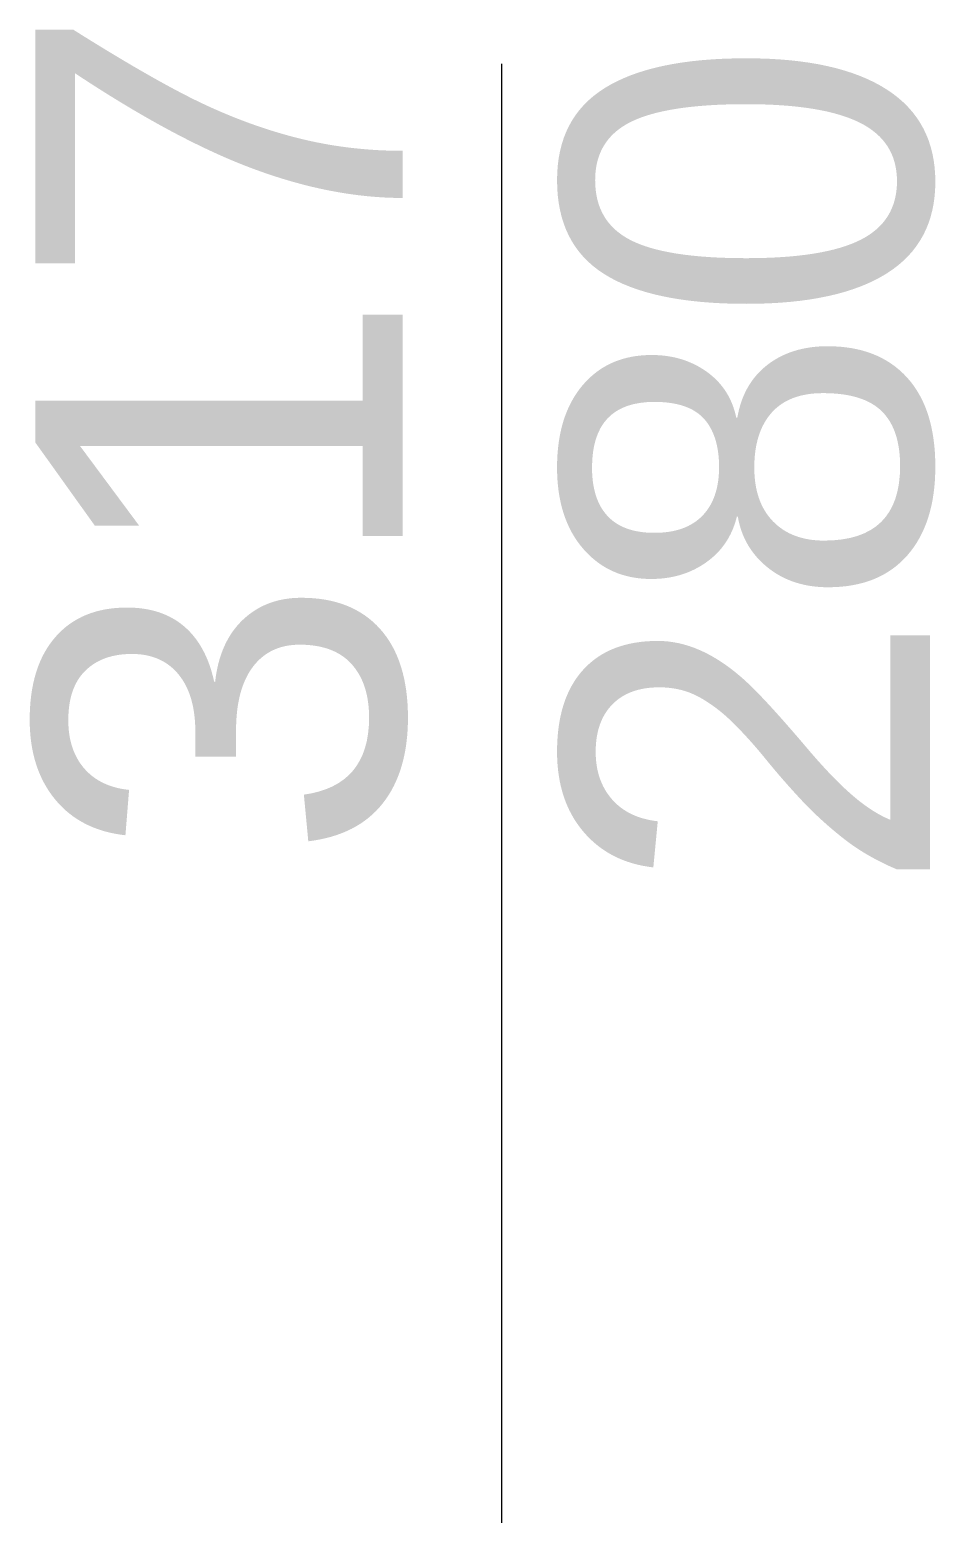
# Model space of a CAD drawing. Header units: centimetres. Extents: x 118932 to 154602, y -32682 to -23521.
# Drawn here: x 133211.06 to 133230.77, y -28068.85 to -28036.58 of the extents above; entities that cross this region are included whole.
import ezdxf

# ---------------------------------------------------------------- set-up
doc = ezdxf.new("R2010")
doc.units = ezdxf.units.CM
doc.header["$LTSCALE"] = 50
doc.header["$MEASUREMENT"] = 0
doc.layers.add('GEN_00_BL_Yazı', color=7, linetype='Continuous', lineweight=0, true_color=0x4f5250)
doc.layers.add('revizyon notlar', color=1, linetype='Continuous', lineweight=30)
doc.styles.add('ARIAL', font='arial.ttf')

# ---------------------------------------------------------------- blocks, each defined once
blk = doc.blocks.new('dkk')
at = {"layer": 'GEN_00_BL_Yazı'}
blk.add_line((-158.867, -26), (-158.867, 32.323), dxfattribs=at)
at = {"layer": 'GEN_00_BL_Yazı', "lineweight": 30, "transparency": 33554687, "style": 'ARIAL'}
for s, p in [('317', (-161.026, 14.985)), ('280', (-149.548, 14.237))]:
    blk.add_text(s, height=8, rotation=90, dxfattribs=at).set_placement(p)
blk = doc.blocks.new('P25__')
at = {"layer": 'revizyon notlar', "rotation": 180}
blk.add_blockref('dkk', (57761.418, 9257.835, 0), dxfattribs=at)
blk = doc.blocks.new('DOGRAMA LEVEL 0 A BLOK')
at = {"rotation": 180}
blk.add_blockref('P25__', (56526.605, 9274.11, 0), dxfattribs=at)

msp = doc.modelspace()

# ---------------------------------------------------------------- block references
msp.add_blockref('DOGRAMA LEVEL 0 A BLOK', (134615.022, -28085.92))

doc.saveas('drawing.dxf')
